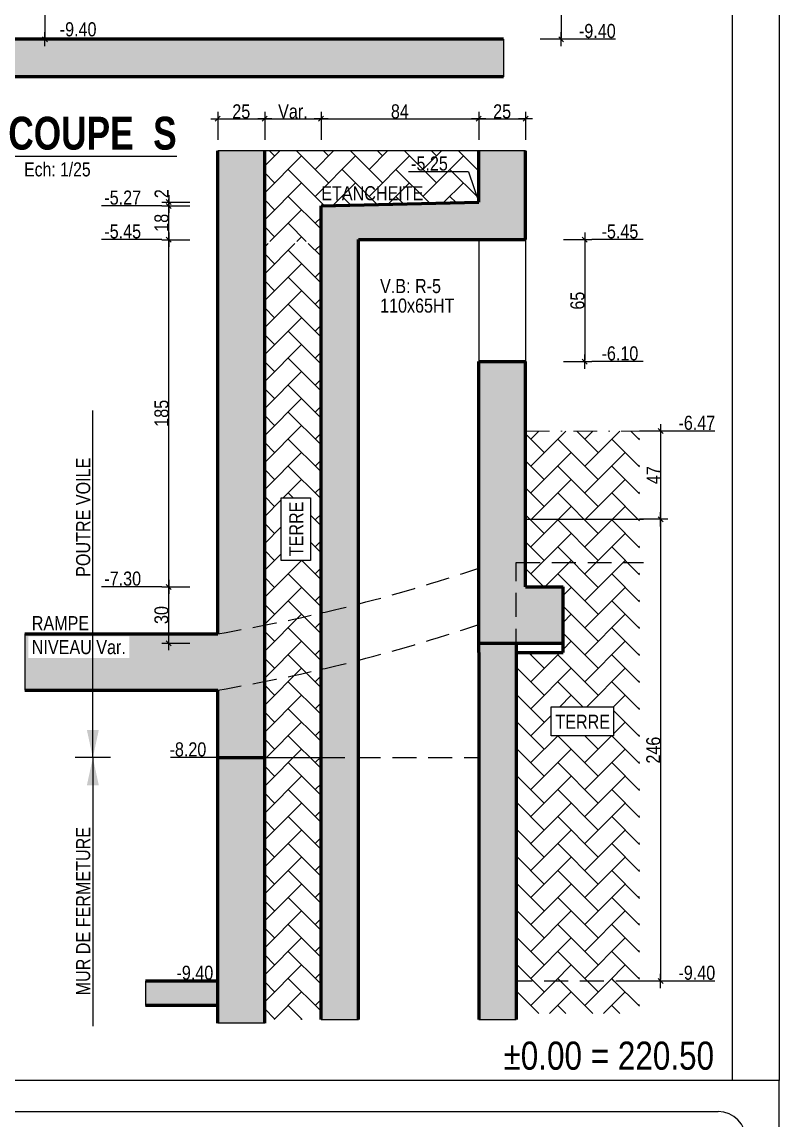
# Model space of a CAD drawing. Header units: millimetres. Extents: x 16050 to 21990, y -27198 to -22998.
# Drawn here: x 21183 to 21990, y -25755 to -24585 of the extents above; entities that cross this region are included whole.
import ezdxf
from ezdxf.enums import TextEntityAlignment as Align

# ---------------------------------------------------------------- set-up
doc = ezdxf.new("R2010")
doc.units = ezdxf.units.MM
doc.linetypes.add('CACHEX2', pattern=[19.05, 12.7, -6.35])
doc.linetypes.add('TIRETPTX2', pattern=[50.8, 25.4, -12.7, 0, -12.7])
for name, color, linetype in [('01-Cad  2', 1, 'Continuous'), ('01-cartouche', 7, 'Continuous'), ('01-cartouche-cage A', 7, 'Continuous'), ('01_cote_gen', 4, 'Continuous'), ('01_linteaux', 2, 'Continuous'), ('01_murs_sup', 2, 'CACHEX2'), ('01_poch_BN', 9, 'Continuous'), ('01_poch_murs', 253, 'Continuous'), ('01_texte', 230, 'Continuous'), ('AA_COTES', 2, 'Continuous')]:
    doc.layers.add(name, color=color, linetype=linetype)
doc.layers.add('01_murs_coup', color=5, linetype='Continuous', lineweight=60)
doc.layers.add('01_tram_axes', color=2, linetype='TIRETPTX2', lineweight=9)
doc.styles.add('ARIAL NA', font='ARIALN.TTF')
doc.styles.add('impact', font='impact.ttf')
doc.styles.add('MATTE_TXT', font='arial.ttf')
doc.styles.add('STYLE2', font='ARIALN.TTF')
doc.styles.add('stylemattecart', font='ARIALN.TTF')
doc.dimstyles.new('JB25', dxfattribs={"dimscale": 0.1, "dimtxt": 150, "dimasz": 15, "dimexe": 0.1, "dimexo": 0.1, "dimgap": 0.09, "dimtad": 1, "dimdec": 1, "dimlfac": 0.5, "dimdsep": 46, "dimtxsty": 'STYLE2', "dimblk1": 'BOND_G', "dimblk2": 'BOND_D', "dimsah": 1, "dimcen": 1.5, "dimdle": 0.01, "dimse1": 1, "dimse2": 1, "dimclrd": 4, "dimclre": 2, "dimclrt": 6, "dimazin": 2, "dimtfac": 2.333333, "dimtdec": 1, "dimtix": 1, "dimtmove": 2, "dimatfit": 3, "dimldrblk": 'BOND_G', "dimfxl": 1, "dimtolj": 1, "dimtzin": 0, "dimarcsym": 0})

# ---------------------------------------------------------------- blocks, each defined once
blk = doc.blocks.new('cartstruc')
at = {"layer": '01-cartouche-cage A', "linetype": 'Continuous'}
for p, q in [((0, 1485), (-1050, 1485)), ((0, 0), (0, 1485))]:
    blk.add_line(p, q, dxfattribs=at)
at = {"layer": '01-cartouche-cage A', "color": 7, "linetype": 'Continuous'}
blk.add_line((-985, 1452), (-65, 1452), dxfattribs=at)
blk.add_arc((-65, 1422), 30, 0, 90, dxfattribs=at)
at = {"layer": '01-cartouche-cage A', "color": 7, "style": 'stylemattecart'}
for tag, height, p in [('NOMCLIENT', 30, (-525, 1399.6)), ('ADRESSE1CLIENT', 25, (-525, 1326.7)), ('ADRESSE2CLIENT', 25, (-525, 1283.9)), ('NOMAFFAIRE1', 45, (-525.1, 1189.8)), ('NOMAFFAIRE2', 45, (-525.1, 1110.4)), ('NOMAFFAIRE3', 45, (-525.1, 1031.7)), ('ADRESSE1AFFAIRE', 20, (-525.1, 943.3)), ('ADRESSE2AFFAIRE', 20, (-525.1, 909.2)), ('INDICE-A', 15, (-959.1, 428.4)), ('DATE-A', 15, (-861.9, 428.4)), ('INDICE-B', 15, (-959.1, 400.5)), ('DATE-B', 15, (-861.9, 400.5)), ('INDICE-C', 15, (-959.1, 369.4)), ('DATE-C', 15, (-861.9, 369.4)), ('INDICE-D', 15, (-959.1, 338.3)), ('DATE-D', 15, (-861.9, 338.3)), ('INDICE-E', 15, (-959.1, 307.2)), ('DATE-E', 15, (-861.9, 307.2)), ('INDICE-F', 15, (-959.1, 276.1)), ('DATE-F', 15, (-861.9, 276.1))]:
    blk.add_attdef(tag, text='', height=height, dxfattribs=at).set_placement(p, align=Align.MIDDLE_CENTER)
for tag, height, p in [('NOMARCHI', 15, (-831.1, 803.3)), ('MODEL', 15, (-408.9, 803.3)), ('BETSTRUCTURE', 15, (-831.1, 776.5)), ('MOE', 15, (-408.9, 776.5)), ('BETFLUIDES', 15, (-831.1, 749.5)), ('CSPS', 15, (-408.9, 749.5)), ('ECONOMISTE', 15, (-831.1, 722.7)), ('OPC', 15, (-408.9, 722.7)), ('BDC', 15, (-831.1, 695.9)), ('NOMENTREPRISE', 15, (-408.9, 695.9)), ('NUMBAT', 27, (-249.5, 614.7)), ('PHASE', 35, (-249.5, 537.9)), ('CONT-SOL', 12, (-138.6, 490.2)), ('NOMDESS', 15, (-451.8, 132.3)), ('NOMING', 15, (-451.8, 104.3)), ('ECH', 15, (-451.8, 76.3)), ('NUMAFF', 25, (-196.3, 48.9))]:
    blk.add_attdef(tag, text='', height=height, dxfattribs=at).set_placement(p, align=Align.BOTTOM_LEFT)
at = {"layer": '01-cartouche-cage A', "color": 7, "style": 'stylemattecart', "width": 0.8}
for tag, p in [('TITRTEPLAN1', (-677.3, 664.6)), ('TITRTEPLAN2', (-677.3, 610.2)), ('TITRTEPLAN3', (-677.3, 556)), ('TITRTEPLAN4', (-677.3, 501.4))]:
    blk.add_attdef(tag, text='', height=33, dxfattribs=at).set_placement(p, align=Align.MIDDLE_CENTER)
at = {"layer": '01-cartouche-cage A', "color": 7, "style": 'stylemattecart'}
for tag, p in [('MODIF-A', (-802.6, 428.4)), ('MODIF-B', (-802.6, 400.5)), ('MODIF-C', (-802.6, 369.4)), ('MODIF-D', (-802.6, 338.3)), ('MODIF-E', (-802.6, 307.2)), ('MODIF-F', (-802.6, 276.1))]:
    blk.add_attdef(tag, text='', height=15, dxfattribs=at).set_placement(p, align=Align.MIDDLE_LEFT)
at = {"layer": '01-cartouche-cage A', "color": 255, "style": 'stylemattecart'}
for tag, height, p in [('N°P', 35, (-321, 256)), ('IP', 35, (-210.3, 256)), ('DATEPLAN', 15, (-257.7, 226.8))]:
    blk.add_attdef(tag, text='', height=height, dxfattribs=at).set_placement(p, align=Align.BOTTOM_LEFT)
blk = doc.blocks.new('BOND_G')
at = {"layer": 'AA_COTES', "color": 0}
for p, q in [((0, -5), (0, 15)), ((5, 0), (-5, 0)), ((1.77, 1.77), (-1.77, -1.77))]:
    blk.add_line(p, q, dxfattribs=at)
blk = doc.blocks.new('BOND_D')
at = {"layer": 'AA_COTES', "color": 0}
for p, q in [((5, 0), (-5, 0)), ((-1.77, -1.77), (1.77, 1.77)), ((0, 5), (0, -15))]:
    blk.add_line(p, q, dxfattribs=at)
blk = doc.blocks.new('*D7634')
at = {"layer": '01_cote_gen', "color": 4, "lineweight": -2, "ltscale": 0.1, "transparency": 16777216}
blk.add_line((21207.2, -24185.2), (21207.2, -24602.2), dxfattribs=at)
at = {"layer": 'Defpoints', "color": 0, "ltscale": 0.1, "transparency": 16777216}
for p in [(21184.7, -24183.7), (21184.7, -24603.7), (21207.2, -24603.7)]:
    blk.add_point(p, dxfattribs=at)
at = {"layer": '01_cote_gen', "color": 4, "lineweight": -2, "ltscale": 0.1, "transparency": 16777216, "xscale": 1.5, "yscale": 1.5, "zscale": 1.5}
for name, p, rotation in [('BOND_G', (21207.2, -24183.7), 90), ('BOND_D', (21207.2, -24603.7), 270)]:
    blk.add_blockref(name, p, dxfattribs=dict(at, rotation=rotation))
at = {"layer": '01_cote_gen', "color": 6, "ltscale": 0.1, "transparency": 16777216, "insert": (21199.5, -24393.7), "char_height": 15, "attachment_point": 5, "rotation": 90, "style": 'STYLE2'}
blk.add_mtext('\\A1;210', dxfattribs=at)
blk = doc.blocks.new('*D7621')
at = {"layer": '01_cote_gen', "color": 4, "lineweight": -2, "ltscale": 0.1, "transparency": 16777216}
blk.add_line((21757.4, -24129.2), (21757.4, -24602.2), dxfattribs=at)
at = {"layer": 'Defpoints', "color": 0, "ltscale": 0.1, "transparency": 16777216}
for p in [(21604.1, -24127.7), (21646.6, -24603.7), (21757.4, -24603.7)]:
    blk.add_point(p, dxfattribs=at)
at = {"layer": '01_cote_gen', "color": 4, "lineweight": -2, "ltscale": 0.1, "transparency": 16777216, "xscale": 1.5, "yscale": 1.5, "zscale": 1.5}
for name, p, rotation in [('BOND_G', (21757.4, -24127.7), 90), ('BOND_D', (21757.4, -24603.7), 270)]:
    blk.add_blockref(name, p, dxfattribs=dict(at, rotation=rotation))
at = {"layer": '01_cote_gen', "color": 6, "ltscale": 0.1, "transparency": 16777216, "insert": (21749.7, -24365.7), "char_height": 15, "attachment_point": 5, "rotation": 90, "style": 'STYLE2'}
blk.add_mtext('\\A1;238', dxfattribs=at)
blk = doc.blocks.new('*D7710')
at = {"layer": '01_cote_gen', "color": 4, "lineweight": -2, "ltscale": 0.1, "transparency": 16777216}
blk.add_line((21863.4, -25022.8), (21863.4, -25113.8), dxfattribs=at)
at = {"layer": 'Defpoints', "color": 0, "ltscale": 0.1, "transparency": 16777216}
for p in [(21845.7, -25021.3), (21845.7, -25115.3), (21863.4, -25115.3)]:
    blk.add_point(p, dxfattribs=at)
at = {"layer": '01_cote_gen', "color": 4, "lineweight": -2, "ltscale": 0.1, "transparency": 16777216, "xscale": 1.5, "yscale": 1.5, "zscale": 1.5}
for name, p, rotation in [('BOND_G', (21863.4, -25021.3), 90), ('BOND_D', (21863.4, -25115.3), 270)]:
    blk.add_blockref(name, p, dxfattribs=dict(at, rotation=rotation))
at = {"layer": '01_cote_gen', "color": 6, "ltscale": 0.1, "transparency": 16777216, "insert": (21855.9, -25068.3), "char_height": 15, "attachment_point": 5, "rotation": 90, "style": 'STYLE2'}
blk.add_mtext('\\A1;47', dxfattribs=at)
blk = doc.blocks.new('*D7711')
at = {"layer": '01_cote_gen', "color": 4, "lineweight": -2, "ltscale": 0.1, "transparency": 16777216}
blk.add_line((21863.4, -25116.8), (21863.4, -25605.8), dxfattribs=at)
at = {"layer": 'Defpoints', "color": 0, "ltscale": 0.1, "transparency": 16777216}
for p in [(21777.6, -25115.3), (21840.9, -25607.3), (21863.4, -25607.3)]:
    blk.add_point(p, dxfattribs=at)
at = {"layer": '01_cote_gen', "color": 4, "lineweight": -2, "ltscale": 0.1, "transparency": 16777216, "xscale": 1.5, "yscale": 1.5, "zscale": 1.5}
for name, p, rotation in [('BOND_G', (21863.4, -25115.3), 90), ('BOND_D', (21863.4, -25607.3), 270)]:
    blk.add_blockref(name, p, dxfattribs=dict(at, rotation=rotation))
at = {"layer": '01_cote_gen', "color": 6, "ltscale": 0.1, "transparency": 16777216, "insert": (21855.7, -25361.3), "char_height": 15, "attachment_point": 5, "rotation": 90, "style": 'STYLE2'}
blk.add_mtext('\\A1;246', dxfattribs=at)
blk = doc.blocks.new('*D7712')
at = {"layer": '01_cote_gen', "color": 4, "lineweight": -2, "ltscale": 0.1, "transparency": 16777216}
blk.add_line((21671, -24688.4), (21718, -24688.4), dxfattribs=at)
at = {"layer": 'Defpoints', "color": 0, "ltscale": 0.1, "transparency": 16777216}
for p in [(21719.5, -24688.4), (21669.5, -24722.7), (21719.5, -24722.7)]:
    blk.add_point(p, dxfattribs=at)
at = {"layer": '01_cote_gen', "color": 4, "lineweight": -2, "ltscale": 0.1, "transparency": 16777216, "xscale": 1.5, "yscale": 1.5, "zscale": 1.5, "rotation": 180}
blk.add_blockref('BOND_G', (21669.5, -24688.4), dxfattribs=at)
at = {"layer": '01_cote_gen', "color": 4, "lineweight": -2, "ltscale": 0.1, "transparency": 16777216, "xscale": 1.5, "yscale": 1.5, "zscale": 1.5}
blk.add_blockref('BOND_D', (21719.5, -24688.4), dxfattribs=at)
at = {"layer": '01_cote_gen', "color": 6, "ltscale": 0.1, "transparency": 16777216, "insert": (21694.5, -24680.7), "char_height": 15, "attachment_point": 5, "style": 'STYLE2'}
blk.add_mtext('\\A1;25', dxfattribs=at)
blk = doc.blocks.new('*D7713')
at = {"layer": '01_cote_gen', "color": 4, "lineweight": -2, "ltscale": 0.1, "transparency": 16777216}
blk.add_line((21503, -24688.4), (21668, -24688.4), dxfattribs=at)
at = {"layer": 'Defpoints', "color": 0, "ltscale": 0.1, "transparency": 16777216}
for p in [(21669.5, -24688.4), (21669.5, -24750), (21501.5, -24781.3)]:
    blk.add_point(p, dxfattribs=at)
at = {"layer": '01_cote_gen', "color": 4, "lineweight": -2, "ltscale": 0.1, "transparency": 16777216, "xscale": 1.5, "yscale": 1.5, "zscale": 1.5, "rotation": 180}
blk.add_blockref('BOND_G', (21501.5, -24688.4), dxfattribs=at)
at = {"layer": '01_cote_gen', "color": 4, "lineweight": -2, "ltscale": 0.1, "transparency": 16777216, "xscale": 1.5, "yscale": 1.5, "zscale": 1.5}
blk.add_blockref('BOND_D', (21669.5, -24688.4), dxfattribs=at)
at = {"layer": '01_cote_gen', "color": 6, "ltscale": 0.1, "transparency": 16777216, "insert": (21585.5, -24680.7), "char_height": 15, "attachment_point": 5, "style": 'STYLE2'}
blk.add_mtext('\\A1;84', dxfattribs=at)
blk = doc.blocks.new('*D7714')
at = {"layer": '01_cote_gen', "color": 4, "lineweight": -2, "ltscale": 0.1, "transparency": 16777216}
blk.add_line((21443, -24688.4), (21500, -24688.4), dxfattribs=at)
at = {"layer": 'Defpoints', "color": 0, "ltscale": 0.1, "transparency": 16777216}
for p in [(21501.5, -24688.4), (21441.5, -24742.3), (21501.5, -24772.7)]:
    blk.add_point(p, dxfattribs=at)
at = {"layer": '01_cote_gen', "color": 4, "lineweight": -2, "ltscale": 0.1, "transparency": 16777216, "xscale": 1.5, "yscale": 1.5, "zscale": 1.5, "rotation": 180}
blk.add_blockref('BOND_G', (21441.5, -24688.4), dxfattribs=at)
at = {"layer": '01_cote_gen', "color": 4, "lineweight": -2, "ltscale": 0.1, "transparency": 16777216, "xscale": 1.5, "yscale": 1.5, "zscale": 1.5}
blk.add_blockref('BOND_D', (21501.5, -24688.4), dxfattribs=at)
at = {"layer": '01_cote_gen', "color": 6, "ltscale": 0.1, "transparency": 16777216, "insert": (21471.5, -24680.7), "char_height": 15, "attachment_point": 5, "style": 'STYLE2'}
blk.add_mtext('\\A1;Var.', dxfattribs=at)
blk = doc.blocks.new('*D7715')
at = {"layer": '01_cote_gen', "color": 4, "lineweight": -2, "ltscale": 0.1, "transparency": 16777216}
blk.add_line((21393, -24688.4), (21440, -24688.4), dxfattribs=at)
at = {"layer": 'Defpoints', "color": 0, "ltscale": 0.1, "transparency": 16777216}
for p in [(21441.5, -24688.4), (21391.5, -24722.7), (21441.5, -24722.7)]:
    blk.add_point(p, dxfattribs=at)
at = {"layer": '01_cote_gen', "color": 4, "lineweight": -2, "ltscale": 0.1, "transparency": 16777216, "xscale": 1.5, "yscale": 1.5, "zscale": 1.5, "rotation": 180}
blk.add_blockref('BOND_G', (21391.5, -24688.4), dxfattribs=at)
at = {"layer": '01_cote_gen', "color": 4, "lineweight": -2, "ltscale": 0.1, "transparency": 16777216, "xscale": 1.5, "yscale": 1.5, "zscale": 1.5}
blk.add_blockref('BOND_D', (21441.5, -24688.4), dxfattribs=at)
at = {"layer": '01_cote_gen', "color": 6, "ltscale": 0.1, "transparency": 16777216, "insert": (21416.5, -24680.7), "char_height": 15, "attachment_point": 5, "style": 'STYLE2'}
blk.add_mtext('\\A1;25', dxfattribs=at)
blk = doc.blocks.new('*D7716')
at = {"layer": '01_cote_gen', "color": 4, "lineweight": -2, "ltscale": 0.1, "transparency": 16777216}
blk.add_line((21339.2, -25245.8), (21339.2, -25188.8), dxfattribs=at)
at = {"layer": 'Defpoints', "color": 0, "ltscale": 0.1, "transparency": 16777216}
for p in [(21339.2, -25187.3), (21441.5, -25187.3), (21441.5, -25247.3)]:
    blk.add_point(p, dxfattribs=at)
at = {"layer": '01_cote_gen', "color": 4, "lineweight": -2, "ltscale": 0.1, "transparency": 16777216, "xscale": 1.5, "yscale": 1.5, "zscale": 1.5}
for name, p, rotation in [('BOND_D', (21339.2, -25187.3), 90), ('BOND_G', (21339.2, -25247.3), 270)]:
    blk.add_blockref(name, p, dxfattribs=dict(at, rotation=rotation))
at = {"layer": '01_cote_gen', "color": 6, "ltscale": 0.1, "transparency": 16777216, "insert": (21331.5, -25217.3), "char_height": 15, "attachment_point": 5, "rotation": 90, "style": 'STYLE2'}
blk.add_mtext('\\A1;30', dxfattribs=at)
blk = doc.blocks.new('*D7717')
at = {"layer": '01_cote_gen', "color": 4, "lineweight": -2, "ltscale": 0.1, "transparency": 16777216}
blk.add_line((21339.2, -25185.8), (21339.2, -24818.8), dxfattribs=at)
at = {"layer": 'Defpoints', "color": 0, "ltscale": 0.1, "transparency": 16777216}
for p in [(21339.2, -24817.3), (21541.5, -24817.3), (21361.7, -25187.3)]:
    blk.add_point(p, dxfattribs=at)
at = {"layer": '01_cote_gen', "color": 4, "lineweight": -2, "ltscale": 0.1, "transparency": 16777216, "xscale": 1.5, "yscale": 1.5, "zscale": 1.5}
for name, p, rotation in [('BOND_D', (21339.2, -24817.3), 90), ('BOND_G', (21339.2, -25187.3), 270)]:
    blk.add_blockref(name, p, dxfattribs=dict(at, rotation=rotation))
at = {"layer": '01_cote_gen', "color": 6, "ltscale": 0.1, "transparency": 16777216, "insert": (21331.5, -25002.3), "char_height": 15, "attachment_point": 5, "rotation": 90, "style": 'STYLE2'}
blk.add_mtext('\\A1;185', dxfattribs=at)
blk = doc.blocks.new('*D7718')
at = {"layer": '01_cote_gen', "color": 4, "lineweight": -2, "ltscale": 0.1, "transparency": 16777216}
blk.add_line((21339.2, -24815.8), (21339.2, -24782.8), dxfattribs=at)
at = {"layer": 'Defpoints', "color": 0, "ltscale": 0.1, "transparency": 16777216}
for p in [(21339.2, -24781.3), (21501.5, -24781.3), (21541.5, -24817.3)]:
    blk.add_point(p, dxfattribs=at)
at = {"layer": '01_cote_gen', "color": 4, "lineweight": -2, "ltscale": 0.1, "transparency": 16777216, "xscale": 1.5, "yscale": 1.5, "zscale": 1.5}
for name, p, rotation in [('BOND_D', (21339.2, -24781.3), 90), ('BOND_G', (21339.2, -24817.3), 270)]:
    blk.add_blockref(name, p, dxfattribs=dict(at, rotation=rotation))
at = {"layer": '01_cote_gen', "color": 6, "ltscale": 0.1, "transparency": 16777216, "insert": (21331.5, -24799.3), "char_height": 15, "attachment_point": 5, "rotation": 90, "style": 'STYLE2'}
blk.add_mtext('\\A1;18', dxfattribs=at)
blk = doc.blocks.new('*D7719')
at = {"layer": '01_cote_gen', "color": 4, "lineweight": -2, "ltscale": 0.1, "transparency": 16777216}
blk.add_line((21339.2, -24779.8), (21339.2, -24778.8), dxfattribs=at)
at = {"layer": 'Defpoints', "color": 0, "ltscale": 0.1, "transparency": 16777216}
for p in [(21339.2, -24777.3), (21501.5, -24781.3), (21669.5, -24777.3)]:
    blk.add_point(p, dxfattribs=at)
at = {"layer": '01_cote_gen', "color": 4, "lineweight": -2, "ltscale": 0.1, "transparency": 16777216, "xscale": 1.5, "yscale": 1.5, "zscale": 1.5}
for name, p, rotation in [('BOND_D', (21339.2, -24777.3), 90), ('BOND_G', (21339.2, -24781.3), 270)]:
    blk.add_blockref(name, p, dxfattribs=dict(at, rotation=rotation))
at = {"layer": '01_cote_gen', "color": 6, "ltscale": 0.1, "transparency": 16777216, "insert": (21331.6, -24768.3), "char_height": 15, "attachment_point": 5, "rotation": 90, "style": 'STYLE2'}
blk.add_mtext('\\A1;2', dxfattribs=at)
blk = doc.blocks.new('*D7720')
at = {"layer": '01_cote_gen', "color": 4, "lineweight": -2, "ltscale": 0.1, "transparency": 16777216}
blk.add_line((21782.5, -24818.8), (21782.5, -24945.8), dxfattribs=at)
at = {"layer": 'Defpoints', "color": 0, "ltscale": 0.1, "transparency": 16777216}
for p in [(21719.5, -24817.3), (21719.5, -24947.3), (21782.5, -24947.3)]:
    blk.add_point(p, dxfattribs=at)
at = {"layer": '01_cote_gen', "color": 4, "lineweight": -2, "ltscale": 0.1, "transparency": 16777216, "xscale": 1.5, "yscale": 1.5, "zscale": 1.5}
for name, p, rotation in [('BOND_G', (21782.5, -24817.3), 90), ('BOND_D', (21782.5, -24947.3), 270)]:
    blk.add_blockref(name, p, dxfattribs=dict(at, rotation=rotation))
at = {"layer": '01_cote_gen', "color": 6, "ltscale": 0.1, "transparency": 16777216, "insert": (21774.8, -24882.3), "char_height": 15, "attachment_point": 5, "rotation": 90, "style": 'STYLE2'}
blk.add_mtext('\\A1;65', dxfattribs=at)

msp = doc.modelspace()

# ---------------------------------------------------------------- hatches: boundary and pattern name
at = {"layer": '01_poch_BN', "ltscale": 200}
h = msp.add_hatch(color=256, dxfattribs=at)
h.dxf.hatch_style = 1
h.paths.add_polyline_path([(21697.08, -24027.71), (21625.51, -24027.71), (21625.51, -24003.71), (21613.51, -24003.71), (21607.51, -24027.71), (21081.51, -24027.71), (21081.51, -23987.71), (21041.51, -23983.71), (21041.51, -24183.71), (21091.51, -24183.71), (21091.51, -24073.71), (21589.51, -24073.71), (21589.51, -24127.71), (21669.51, -24127.71), (21669.51, -24073.71), (21697.08, -24073.71)])
h.paths.add_polyline_path([(21696.05, -24603.71), (21041.51, -24603.71), (21041.51, -24779), (21091.51, -24779), (21091.51, -24643.71), (21696.05, -24643.71)])
h.paths.add_polyline_path([(21041.51, -24705.71), (20773.55, -24705.71), (20773.55, -24745.71), (21041.51, -24745.71)])
h = msp.add_hatch(color=256, dxfattribs=at)
h.dxf.hatch_style = 1
edge = h.paths.add_edge_path()
edge.add_line((21719.48, -24722.66), (21669.48, -24722.66))
edge.add_line((21669.48, -24722.66), (21669.48, -24777.27))
edge.add_line((21669.48, -24777.27), (21501.48, -24781.27))
edge.add_line((21501.48, -24781.27), (21501.48, -25215.22))
edge.add_arc((21095.18, -23473.48), 1788.5, 283.1309, 284.4504)
edge.add_line((21541.48, -25205.4), (21541.48, -24817.27))
edge.add_line((21541.48, -24817.27), (21719.48, -24817.27))
edge.add_line((21719.48, -24817.27), (21719.48, -24722.66))
edge = h.paths.add_edge_path()
edge.add_line((21441.48, -24722.66), (21391.48, -24722.66))
edge.add_line((21391.48, -24722.66), (21391.48, -25237.27))
edge.add_arc((21095.18, -23473.48), 1788.5, 279.5363, 281.16464)
edge.add_line((21441.48, -25228.13), (21441.48, -24722.66))
edge = h.paths.add_edge_path()
edge.add_arc((21095.18, -23473.48), 1788.5, 279.5363, 281.16464, ccw=False)
edge.add_line((21391.48, -25237.27), (21185.71, -25237.27))
edge.add_line((21185.71, -25237.27), (21185.71, -25297.27))
edge.add_line((21185.71, -25297.27), (21391.48, -25297.27))
edge.add_arc((21095.18, -23533.48), 1788.5, 279.5363, 281.16464)
edge.add_line((21441.48, -25288.13), (21441.48, -25228.13))
edge = h.paths.add_edge_path()
edge.add_arc((21095.18, -23533.48), 1788.5, 279.5363, 281.16464, ccw=False)
edge.add_line((21391.48, -25297.27), (21391.48, -25652.23))
edge.add_line((21391.48, -25652.23), (21441.48, -25652.23))
edge.add_line((21441.48, -25652.23), (21441.48, -25288.13))
edge = h.paths.add_edge_path()
edge.add_arc((21095.18, -23533.48), 1788.5, 283.1309, 284.4504, ccw=False)
edge.add_line((21501.48, -25275.22), (21501.48, -25369.27))
edge.add_line((21501.48, -25369.27), (21541.48, -25369.27))
edge.add_line((21541.48, -25369.27), (21541.48, -25265.4))
edge = h.paths.add_edge_path()
edge.add_arc((21095.18, -23473.48), 1788.5, 283.1309, 284.4504, ccw=False)
edge.add_line((21501.48, -25215.22), (21501.48, -25275.22))
edge.add_arc((21095.18, -23533.48), 1788.5, 283.1309, 284.4504)
edge.add_line((21541.48, -25265.4), (21541.48, -25205.4))
h.paths.add_polyline_path([(21541.48, -25369.27), (21501.48, -25369.27), (21501.48, -25648.16), (21541.48, -25648.16)])
h.paths.add_polyline_path([(21709.48, -25247.27), (21669.48, -25247.27), (21669.48, -25257.27), (21669.48, -25648.16), (21709.48, -25648.16)])
h.paths.add_polyline_path([(21709.48, -25161.27), (21719.48, -25161.27), (21719.48, -24947.27), (21669.48, -24947.27), (21669.48, -25247.27), (21709.48, -25247.27)])
h.paths.add_polyline_path([(21759.48, -25187.27), (21719.48, -25187.27), (21719.48, -25161.27), (21709.48, -25161.27), (21709.48, -25247.27), (21759.48, -25247.27)])
h.paths.add_polyline_path([(21189.45, -25263.04), (21297.33, -25263.04), (21297.33, -25240.15), (21189.45, -25240.15)], flags=16)
h = msp.add_hatch(color=256, dxfattribs=at)
h.dxf.hatch_style = 1
h.paths.add_polyline_path([(21391.48, -25607.27), (21314.27, -25607.27), (21314.27, -25633.27), (21391.48, -25633.27)])
at = {"layer": '01_poch_murs', "ltscale": 200}
h = msp.add_hatch(dxfattribs=at)
h.set_pattern_fill('AR-HBONE', color=256, scale=0.2)
h.paths.add_polyline_path([(21669.48, -24722.66), (21441.48, -24722.66), (21441.48, -24819.25), (21501.48, -24819.25), (21501.48, -24781.27), (21669.48, -24777.27)])
h.paths.add_polyline_path([(21497.84, -24779.46), (21614.41, -24779.46), (21614.41, -24756.17), (21497.84, -24756.17)], flags=24)
h.paths.add_polyline_path([(21593.64, -24747.73), (21640.46, -24747.73), (21640.46, -24724.75), (21593.64, -24724.75)], flags=24)
h = msp.add_hatch(dxfattribs=at)
h.set_pattern_fill('AR-HBONE', color=256, scale=0.2)
h.paths.add_polyline_path([(21501.48, -24821.27), (21441.48, -24821.27), (21441.48, -25228.13, 0.0085797), (21501.48, -25215.22)])
h.paths.add_polyline_path([(21490.11, -25092.55), (21490.11, -25159.28), (21459.12, -25159.28), (21459.12, -25092.55)], flags=16)
h.paths.add_polyline_path([(21501.48, -25215.22, -0.0085797), (21441.48, -25228.13), (21441.48, -25288.13, 0.0085797), (21501.48, -25275.22)])
h.paths.add_polyline_path([(21501.48, -25275.22, -0.0085797), (21441.48, -25288.13), (21441.48, -25369.27), (21501.48, -25369.27)])
h.paths.add_polyline_path([(21501.48, -25369.27), (21441.48, -25369.27), (21441.48, -25648.16), (21501.48, -25648.16)])
h.paths.add_polyline_path([(21486.39, -25158.37), (21486.39, -25083.09), (21463.88, -25083.09), (21463.88, -25158.37)], flags=24)
h = msp.add_hatch(dxfattribs=at)
h.set_pattern_fill('AR-HBONE', color=256, scale=0.2)
h.paths.add_polyline_path([(21840.9, -25021.27), (21719.48, -25021.27), (21719.48, -25115.27), (21840.9, -25115.27)])
h.paths.add_polyline_path([(21840.9, -25115.27), (21719.48, -25115.27), (21719.48, -25161.27), (21840.9, -25161.27)])
h.paths.add_polyline_path([(21840.9, -25161.27), (21719.48, -25161.27), (21719.48, -25187.27), (21759.48, -25187.27), (21759.48, -25257.27), (21709.48, -25257.27), (21709.48, -25607.27), (21840.9, -25607.27)])
h.paths.add_polyline_path([(21813.31, -25314.97), (21813.31, -25345.95), (21746.58, -25345.95), (21746.58, -25314.97)], flags=16)
h.paths.add_polyline_path([(21747.49, -25342.23), (21822.77, -25342.23), (21822.77, -25319.72), (21747.49, -25319.72)], flags=24)
h = msp.add_hatch(dxfattribs=at)
h.set_pattern_fill('AR-HBONE', color=256, scale=0.2)
h.paths.add_polyline_path([(21840.9, -25607.27), (21709.48, -25607.27), (21709.48, -25641.9), (21840.9, -25641.9)])

# ---------------------------------------------------------------- linework, layer by layer
at = {"layer": '01-Cad  2'}
for p, q in [((21989.58, -22998.43, -9.69), (21989.58, -25713.43, -9.69)), ((21939.58, -23048.39, -21.72), (21939.58, -25713.43, -21.72))]:
    msp.add_line(p, q, dxfattribs=at)
at = {"layer": '01_linteaux'}
for p, q in [((21669.48, -24817.27), (21669.48, -24947.27)), ((21719.48, -24817.27), (21719.48, -24947.27)), ((21719.48, -25115.27), (21845.15, -25115.27)), ((21441.48, -25369.27), (21501.48, -25369.27))]:
    msp.add_line(p, q, dxfattribs=at)
at = {"layer": '01_murs_coup'}
for p, q in [((21696.05, -24603.71), (21041.51, -24603.71)), ((21696.05, -24643.71), (21091.51, -24643.71)), ((21391.48, -25237.27), (21391.48, -24722.66)), ((21441.48, -25652.23), (21441.48, -24722.66)), ((21669.48, -24777.27), (21669.48, -24722.66)), ((21719.48, -24817.27), (21719.48, -24722.66)), ((21501.48, -24781.27), (21669.48, -24777.27)), ((21501.48, -25648.16), (21501.48, -24781.27)), ((21541.48, -25648.16), (21541.48, -24817.27)), ((21541.48, -24817.27), (21719.48, -24817.27)), ((21669.48, -25257.27), (21669.48, -24947.27)), ((21669.48, -24947.27), (21719.48, -24947.27)), ((21719.48, -25187.27), (21719.48, -24947.27)), ((21719.48, -25187.27), (21759.48, -25187.27)), ((21759.48, -25257.27), (21759.48, -25187.27)), ((21185.71, -25237.27), (21391.48, -25237.27)), ((21669.48, -25247.27), (21759.48, -25247.27)), ((21709.48, -25247.27), (21709.48, -25648.16)), ((21669.48, -25257.27), (21669.48, -25648.16)), ((21709.48, -25257.27), (21759.48, -25257.27)), ((21185.71, -25297.27), (21391.48, -25297.27)), ((21391.48, -25652.23), (21391.48, -25297.27)), ((21391.48, -25369.27), (21441.48, -25369.27)), ((21391.48, -25607.27), (21314.27, -25607.27)), ((21391.48, -25633.27), (21314.27, -25633.27))]:
    msp.add_line(p, q, dxfattribs=at)
at = {"layer": '01_murs_sup', "ltscale": 2}
for p, q in [((21709.48, -25257.27), (21709.48, -25161.27)), ((21709.48, -25161.27), (21845.15, -25161.27)), ((21501.48, -25369.27), (21669.48, -25369.27)), ((21840.9, -25607.27), (21709.48, -25607.27))]:
    msp.add_line(p, q, dxfattribs=at)
for centre in [(21095.18, -23473.48), (21095.18, -23533.48)]:
    msp.add_arc(centre, 1788.5, 279.5363, 288.73008, dxfattribs=at)
at = {"layer": '01_poch_BN', "ltscale": 200}
for p, q in [((21696.05, -24603.71), (21696.05, -24643.71)), ((21441.48, -24722.66), (21391.48, -24722.66)), ((21719.48, -24722.66), (21669.48, -24722.66)), ((21185.71, -25237.27), (21185.71, -25297.27)), ((21314.27, -25607.27), (21314.27, -25633.27)), ((21501.48, -25648.16), (21541.48, -25648.16)), ((21669.48, -25648.16), (21709.48, -25648.16))]:
    msp.add_line(p, q, dxfattribs=at)
at = {"layer": '01_poch_murs', "ltscale": 200}
for p, q in [((21669.48, -24722.66), (21441.48, -24722.66)), ((21441.48, -25652.23), (21391.48, -25652.23))]:
    msp.add_line(p, q, dxfattribs=at)
at = {"layer": '01_texte'}
for p, q in [((21815.21, -24603.71), (21764.87, -24603.71)), ((21658.59, -24744.95), (21594.53, -24744.95)), ((21658.59, -24744.95), (21669.48, -24777.27)), ((21331.68, -24781.27), (21267.63, -24781.27)), ((21331.68, -24817.27), (21267.63, -24817.27)), ((21844.61, -24817.27), (21789.97, -24817.27)), ((21844.61, -24947.27), (21789.97, -24947.27)), ((21258.32, -25368.64), (21258.32, -24999.43)), ((21921.25, -25021.27), (21870.9, -25021.27)), ((21331.68, -25187.27), (21267.63, -25187.27)), ((21276.99, -25369.27), (21239.65, -25369.27)), ((21258.32, -25369.27), (21258.32, -25655.42)), ((21391.48, -25369.27), (21341.13, -25369.27)), ((21921.25, -25607.27), (21870.9, -25607.27))]:
    msp.add_line(p, q, dxfattribs=at)
for points in [[(21459.12, -25159.28), (21459.12, -25092.55), (21490.11, -25092.55), (21490.11, -25159.28)], [(21746.58, -25314.97), (21813.31, -25314.97), (21813.31, -25345.95), (21746.58, -25345.95)]]:
    msp.add_lwpolyline(points, close=True, dxfattribs=at)
for points in [[(21258.32, -25369.27), (21251.94, -25339.7), (21258.32, -25339.7)], [(21258.32, -25369.27), (21264.7, -25339.7), (21258.32, -25339.7)], [(21258.32, -25369.27), (21251.94, -25398.83), (21258.32, -25398.83)], [(21258.32, -25369.27), (21264.7, -25398.83), (21258.32, -25398.83)]]:
    msp.add_solid(points, dxfattribs=at)
at = {"layer": '01_tram_axes'}
msp.add_line((21719.48, -25021.27), (21845.67, -25021.27), dxfattribs=at)

# ---------------------------------------------------------------- block references
at = {"layer": '01-cartouche'}
msp.add_blockref('cartstruc', (21989.58, -27198.43, -9.69), dxfattribs=at)

# ---------------------------------------------------------------- texts
at = {"layer": '01_texte', "style": 'ARIAL NA'}
for s, p in [('-9.40', (21223.04, -24600.62)), ('-9.40', (21776.38, -24602.41)), ('-5.25', (21597.47, -24743.64)), ('-5.27', (21270.56, -24779.96)), ('ETANCHEITE', (21501.72, -24775.32)), ('-5.45', (21270.56, -24815.96)), ('-5.45', (21800.44, -24815.96)), ('V.B: R-5', (21564.4, -24874.19)), ('110x65HT', (21564.4, -24895.04)), ('-6.10', (21800.44, -24945.96)), ('-6.47', (21882.41, -25019.96)), ('-7.30', (21270.56, -25185.96)), ('RAMPE', (21193.26, -25233.45)), ('NIVEAU Var.', (21193.26, -25258.97)), ('TERRE  ', (21751.24, -25338.47)), ('-8.20', (21340.05, -25367.96)), ('-9.40', (21347.47, -25605.96)), ('-9.40', (21882.41, -25605.96))]:
    msp.add_text(s, height=15, dxfattribs=at).set_placement(p)
at = {"layer": '01_texte', "style": 'impact'}
msp.add_text('%%UCOUPE  S', height=35, dxfattribs=at).set_placement((21257.94, -24731.82), align=Align.BOTTOM_CENTER)
at = {"layer": '01_texte', "style": 'MATTE_TXT', "width": 0.8}
for s, height, p in [('Ech: 1/25', 15, (21220.55, -24754.38)), ('%%P0.00 = 220.50', 30, (21808.15, -25710.83, -9.69))]:
    msp.add_text(s, height=height, dxfattribs=at).set_placement(p, align=Align.BOTTOM_CENTER)
at = {"layer": '01_texte', "style": 'ARIAL NA'}
for s, p in [('POUTRE VOILE', (21255.46, -25176.6)), ('TERRE  ', (21482.63, -25154.61)), ('MUR DE FERMETURE', (21255.46, -25622.59))]:
    msp.add_text(s, height=15, rotation=90, dxfattribs=at).set_placement(p)

# ---------------------------------------------------------------- dimensions: what is measured, and where the dimension line sits
at = {"layer": '01_cote_gen', "ltscale": 0.1}
for base, p1, p2, picture, middle in [((21757.37, -24603.71), (21604.09, -24127.71), (21646.59, -24603.71), '*D7621', (21749.7, -24365.71)), ((21207.21, -24603.71), (21184.71, -24183.71), (21184.71, -24603.71), '*D7634', (21199.54, -24393.71)), ((21339.18, -24781.27), (21541.48, -24817.27), (21501.48, -24781.27), '*D7718', (21331.52, -24799.27)), ((21339.18, -24817.27), (21361.68, -25187.27), (21541.48, -24817.27), '*D7717', (21331.52, -25002.27)), ((21782.47, -24947.27), (21719.48, -24817.27), (21719.48, -24947.27), '*D7720', (21774.8, -24882.27)), ((21863.4, -25115.27), (21845.67, -25021.27), (21845.67, -25115.27), '*D7710', (21855.89, -25068.27)), ((21863.4, -25607.27), (21777.58, -25115.27), (21840.9, -25607.27), '*D7711', (21855.74, -25361.27)), ((21339.18, -25187.27), (21441.48, -25247.27), (21441.48, -25187.27), '*D7716', (21331.52, -25217.27))]:
    dim = msp.add_linear_dim(base=base, p1=p1, p2=p2, angle=90, dimstyle='JB25', dxfattribs=at)
    dim.commit()
    dim.dimension.update_dxf_attribs({"geometry": picture, "text_midpoint": middle})
for base, p1, p2, picture, middle in [((21441.48, -24688.35), (21391.48, -24722.66), (21441.48, -24722.66), '*D7715', (21416.48, -24680.68)), ((21669.48, -24688.35), (21501.48, -24781.27), (21669.48, -24749.96), '*D7713', (21585.48, -24680.68)), ((21719.48, -24688.35), (21669.48, -24722.66), (21719.48, -24722.66), '*D7712', (21694.48, -24680.68))]:
    dim = msp.add_linear_dim(base=base, p1=p1, p2=p2, dimstyle='JB25', dxfattribs=at)
    dim.commit()
    dim.dimension.update_dxf_attribs({"geometry": picture, "text_midpoint": middle})
dim = msp.add_linear_dim(base=(21501.48, -24688.35), p1=(21441.48, -24742.26), p2=(21501.48, -24772.69), text='Var.', dimstyle='JB25', dxfattribs=at)
dim.commit()
dim.dimension.update_dxf_attribs({"geometry": '*D7714', "text_midpoint": (21471.48, -24680.72)})
dim = msp.add_linear_dim(base=(21339.18, -24777.27), p1=(21501.48, -24781.27), p2=(21669.48, -24777.27), angle=90, dimstyle='JB25', dxfattribs=at)
dim.commit()
dim.dimension.update_dxf_attribs({"geometry": '*D7719', "text_midpoint": (21331.64, -24768.31), "dimtype": 160})

doc.saveas('drawing.dxf')
